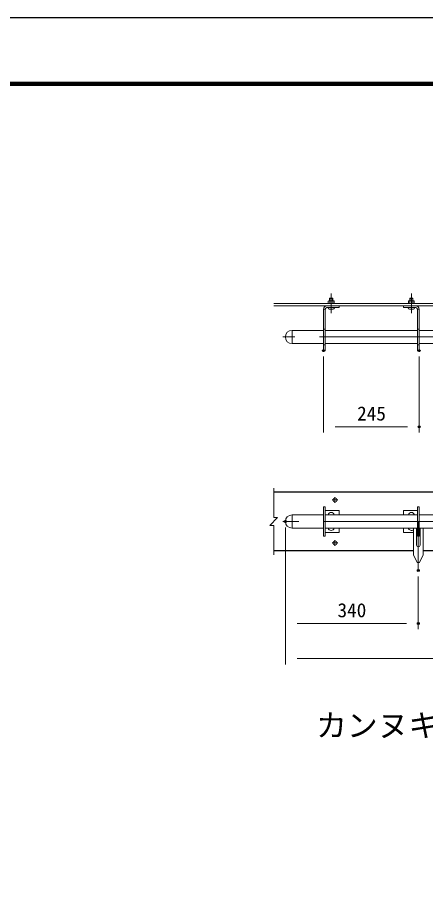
# Model space of a CAD drawing. Units: millimetres, scale not verified, with parts at other scales. Extents: x -6300 to 6300, y -4455 to 4455.
# Drawn here: x 1629 to 3713, y -61 to 4455 of the extents above; entities that cross this region are included whole.
import ezdxf
from ezdxf.enums import TextEntityAlignment as Align

# ---------------------------------------------------------------- set-up
doc = ezdxf.new("R2010")
doc.units = ezdxf.units.MM
doc.header["$LTSCALE"] = 20
doc.header["$PDMODE"] = 32
doc.header["$PDSIZE"] = 10
doc.linetypes.add('DASHED', pattern=[7.5, 6, -1.5])
doc.linetypes.add('USER1', pattern=[50.8, 31.75, -6.35, 6.35, -6.35])
for name, color, linetype, lineweight in [('0-0_D-TTL-TXT', 7, 'Continuous', 25), ('0-1_D-STR1', 1, 'Continuous', 25), ('0-2_D-BMK', 2, 'USER1', 13), ('0-6_D-STR3', 3, 'Continuous', 13), ('0-7_D-STR-DIM', 7, 'Continuous', 13), ('0-9_Defpoints', 8, 'Continuous', 25), ('0-C_D-TTL', 7, 'Continuous', 25)]:
    doc.layers.add(name, color=color, linetype=linetype, lineweight=lineweight)
doc.styles.add('ＭＳ ゴシック', font='')
doc.styles.get('ＭＳ ゴシック').set_extended_font_data('MS Gothic')

msp = doc.modelspace()

# ---------------------------------------------------------------- linework, layer by layer
at = {"layer": '0-1_D-STR1'}
for p, q in [((3838.09, 2027.15), (2938.09, 2027.15)), ((3652.59, 1727.15), (2938.09, 1727.15)), ((3838.09, 1727.15), (3702.59, 1727.15))]:
    msp.add_line(p, q, dxfattribs=at)
at = {"layer": '0-2_D-BMK'}
for p, q in [((3232.08, 2942.87), (3232.08, 3042.87)), ((3642.09, 2942.87), (3642.09, 3042.87)), ((4823.99, 2821.05), (2983.99, 2821.05)), ((3251.09, 2002.03), (3251.09, 1972.27)), ((3236.21, 1987.15), (3265.97, 1987.15)), ((4843.99, 1877.15), (2983.99, 1877.15)), ((3677.59, 1877.15), (3677.59, 1626.11)), ((3236.21, 1767.15), (3265.97, 1767.15)), ((3251.09, 1782.03), (3251.09, 1752.27))]:
    msp.add_line(p, q, dxfattribs=at)
at = {"layer": '0-6_D-STR3'}
for p, q in [((3906.09, 2993.05), (2938.09, 2993.05)), ((3834.09, 2981.05), (2938.09, 2981.05)), ((3219.1, 3006.05), (3217.08, 3004.89)), ((3217.08, 3004.89), (3217.08, 2993.05)), ((3245.07, 3006.05), (3219.1, 3006.05)), ((3224.08, 3018.05), (3225.08, 3019.05)), ((3224.08, 3006.05), (3224.08, 3018.05)), ((3224.08, 3018.05), (3240.08, 3018.05)), ((3224.6, 3004.89), (3224.6, 2993.05)), ((3225.08, 3006.05), (3225.08, 3019.05)), ((3225.08, 3019.05), (3239.08, 3019.05)), ((3239.08, 3006.05), (3239.08, 3019.05)), ((3239.08, 3019.05), (3240.08, 3018.05)), ((3239.57, 3004.89), (3239.57, 2993.05)), ((3240.08, 3006.05), (3240.08, 3018.05)), ((3245.07, 3006.05), (3247.08, 3004.89)), ((3247.08, 3004.89), (3247.08, 2993.05)), ((3272.09, 2972.05), (3272.09, 2981.05)), ((3602.09, 2972.05), (3602.09, 2981.05)), ((3629.11, 3006.05), (3627.09, 3004.89)), ((3627.09, 3004.89), (3627.09, 2993.05)), ((3655.08, 3006.05), (3629.11, 3006.05)), ((3634.09, 3018.05), (3635.09, 3019.05)), ((3634.09, 3006.05), (3634.09, 3018.05)), ((3634.09, 3018.05), (3650.09, 3018.05)), ((3634.61, 3004.89), (3634.61, 2993.05)), ((3635.09, 3006.05), (3635.09, 3019.05)), ((3635.09, 3019.05), (3649.09, 3019.05)), ((3649.09, 3006.05), (3649.09, 3019.05)), ((3649.09, 3019.05), (3650.09, 3018.05)), ((3649.57, 3004.89), (3649.57, 2993.05)), ((3650.09, 3006.05), (3650.09, 3018.05)), ((3655.08, 3006.05), (3657.09, 3004.89)), ((3657.09, 3004.89), (3657.09, 2993.05)), ((3192.09, 2751.05), (3192.09, 2963.05)), ((3201.09, 2963.05), (3192.09, 2963.05)), ((3201.09, 2751.05), (3201.09, 2963.05)), ((3272.09, 2972.05), (3210.09, 2972.05)), ((3216.08, 2970.05), (3216.08, 2972.05)), ((3222.08, 2964.05), (3242.08, 2964.05)), ((3248.08, 2970.05), (3248.08, 2972.05)), ((3602.09, 2972.05), (3664.09, 2972.05)), ((3626.09, 2970.05), (3626.09, 2972.05)), ((3632.09, 2964.05), (3652.09, 2964.05)), ((3658.09, 2970.05), (3658.09, 2972.05)), ((3673.09, 2963.05), (3682.09, 2963.05)), ((3673.09, 2751.05), (3673.09, 2963.05)), ((3682.09, 2751.05), (3682.09, 2963.05)), ((3031.59, 2855.05), (3031.59, 2787.05)), ((3192.09, 2855.05), (3031.59, 2855.05)), ((3673.09, 2855.05), (3201.09, 2855.05)), ((4234.09, 2855.05), (3682.09, 2855.05)), ((3192.09, 2787.05), (3031.59, 2787.05)), ((3673.09, 2787.05), (3201.09, 2787.05)), ((4234.09, 2787.05), (3682.09, 2787.05)), ((3201.09, 2751.05), (3192.09, 2751.05)), ((3673.09, 2751.05), (3682.09, 2751.05)), ((3192.09, 1952.15), (3192.09, 1802.15)), ((3192.09, 1952.15), (3201.09, 1952.15)), ((3201.09, 1952.15), (3201.09, 1802.15)), ((3673.09, 1952.15), (3673.09, 1802.15)), ((3682.09, 1952.15), (3673.09, 1952.15)), ((3682.09, 1952.15), (3682.09, 1802.15)), ((3031.59, 1911.15), (3031.59, 1843.15)), ((3192.09, 1911.15), (3031.59, 1911.15)), ((3201.09, 1934.15), (3272.09, 1934.15)), ((3673.09, 1911.15), (3201.09, 1911.15)), ((3272.09, 1934.15), (3272.09, 1911.15)), ((3602.09, 1934.15), (3602.09, 1911.15)), ((3673.09, 1934.15), (3602.09, 1934.15)), ((4234.09, 1911.15), (3682.09, 1911.15)), ((3192.09, 1843.15), (3031.59, 1843.15)), ((3673.09, 1843.15), (3201.09, 1843.15)), ((3201.09, 1820.15), (3272.09, 1820.15)), ((3272.09, 1843.15), (3272.09, 1820.15)), ((3602.09, 1843.15), (3602.09, 1820.15)), ((3652.59, 1820.15), (3602.09, 1820.15)), ((3652.59, 1843.15), (3652.59, 1707.15)), ((3668.59, 1843.15), (3668.59, 1756.15)), ((3673.09, 1820.15), (3668.59, 1820.15)), ((4234.09, 1843.15), (3682.09, 1843.15)), ((3686.59, 1843.15), (3686.59, 1756.15)), ((3702.59, 1843.15), (3702.59, 1707.15)), ((3192.09, 1802.15), (3201.09, 1802.15)), ((3682.09, 1802.15), (3673.09, 1802.15)), ((3671.59, 1667.15), (3652.59, 1707.15)), ((3683.59, 1667.15), (3702.59, 1707.15)), ((3683.59, 1667.15), (3671.59, 1667.15))]:
    msp.add_line(p, q, dxfattribs=at)
at = {"layer": '0-6_D-STR3', "linetype": 'DASHED'}
for p, q in [((3201.09, 2861.05), (3192.09, 2861.05)), ((3673.09, 2861.05), (3682.09, 2861.05)), ((3201.09, 2781.05), (3192.09, 2781.05)), ((3673.09, 2781.05), (3682.09, 2781.05))]:
    msp.add_line(p, q, dxfattribs=at)
at = {"layer": '0-6_D-STR3'}
for centre in [(3251.09, 1987.15), (3251.09, 1767.15)]:
    msp.add_circle(centre, 10.5, dxfattribs=at)
for centre, radius, start, end in [((3210.09, 2963.05), 18, 90, 180), ((3218.37, 2989.01), 17.05, 68.57467, 87.55496), ((3232.08, 2981.4), 24.66, 72.33186, 107.66814), ((3245.8, 2989.01), 17.05, 92.44504, 111.42533), ((3628.38, 2989.01), 17.05, 68.57467, 87.55496), ((3642.09, 2981.4), 24.66, 72.33186, 107.66814), ((3655.8, 2989.01), 17.05, 92.44504, 111.42533), ((3664.09, 2963.05), 18, 0, 90), ((3210.09, 2963.05), 9, 90, 180), ((3222.08, 2970.05), 6, 180, 270), ((3242.08, 2970.05), 6, 270, 0), ((3632.09, 2970.05), 6, 180, 270), ((3652.09, 2970.05), 6, 270, 0), ((3664.09, 2963.05), 9, 0, 90), ((3031.59, 2821.05), 34, 90, 270), ((3031.59, 1877.15), 34, 90, 270), ((3232.09, 1907.15), 16, 14.47751, 165.52249), ((3642.09, 1907.15), 16, 14.47751, 165.52249), ((3232.09, 1847.15), 16, 194.47751, 345.52249), ((3642.09, 1847.15), 16, 194.47751, 311.0145), ((3677.59, 1756.15), 9, 180, 0)]:
    msp.add_arc(centre, radius, start, end, dxfattribs=at)
at = {"layer": '0-7_D-STR-DIM'}
for p, q in [((3192.09, 2721.05), (3192.09, 2331.87)), ((3682.09, 2721.05), (3682.09, 2331.87)), ((3682.09, 2721.05), (3682.09, 2331.87)), ((3252.09, 2361.87), (3622.09, 2361.87)), ((2938.09, 1897.15), (2938.09, 2048.12)), ((2918.09, 1857.15), (2958.09, 1897.15)), ((2938.09, 1897.15), (2958.09, 1897.15)), ((2918.09, 1857.15), (2938.09, 1857.15)), ((2938.09, 1706.18), (2938.09, 1857.15)), ((2997.59, 1847.15), (2997.59, 1325.36)), ((2997.59, 1847.15), (2997.59, 1145.36)), ((3677.59, 1596.11), (3677.59, 1325.36)), ((3677.59, 1596.11), (3677.59, 1325.36)), ((3057.59, 1355.36), (3617.59, 1355.36)), ((3057.59, 1175.36), (4737.59, 1175.36))]:
    msp.add_line(p, q, dxfattribs=at)
at = {"layer": '0-9_Defpoints'}
for p in [(3192.09, 2751.05), (3682.09, 2751.05), (3682.09, 2361.87), (2997.59, 1877.15), (3677.59, 1626.11), (3677.59, 1355.36)]:
    msp.add_point(p, dxfattribs=at)
at = {"layer": '0-C_D-TTL', "color": 2}
msp.add_lwpolyline([(-6300, 4455), (6300, 4455), (6300, -4455), (-6300, -4455)], close=True, dxfattribs=at)
at = {"layer": '0-C_D-TTL'}
for points in [[(-5895, 4125), (5895, 4125), (5895, -4125), (-5895, -4125)], [(-5891.25, 4121.25), (5891.25, 4121.25), (5891.25, -4121.25), (-5891.25, -4121.25)], [(-5887.5, 4117.5), (5887.5, 4117.5), (5887.5, -4117.5), (-5887.5, -4117.5)], [(-5883.75, 4113.75), (5883.75, 4113.75), (5883.75, -4113.75), (-5883.75, -4113.75)], [(-5880, 4110), (5880, 4110), (5880, -4110), (-5880, -4110)]]:
    msp.add_lwpolyline(points, close=True, dxfattribs=at)

# ---------------------------------------------------------------- texts
at = {"layer": '0-0_D-TTL-TXT', "style": 'ＭＳ ゴシック'}
msp.add_text('カンヌキ取付詳細図', height=115.4, dxfattribs=at).set_placement((3154.65, 741.31), align=Align.BOTTOM_LEFT)
at = {"layer": '0-7_D-STR-DIM', "style": 'ＭＳ ゴシック'}
for s, p in [('245', (3364.57, 2371.99)), ('340', (3264.28, 1365.49))]:
    msp.add_text(s, height=72.14, dxfattribs=at).set_placement(p, align=Align.BOTTOM_LEFT)

doc.saveas('drawing.dxf')
